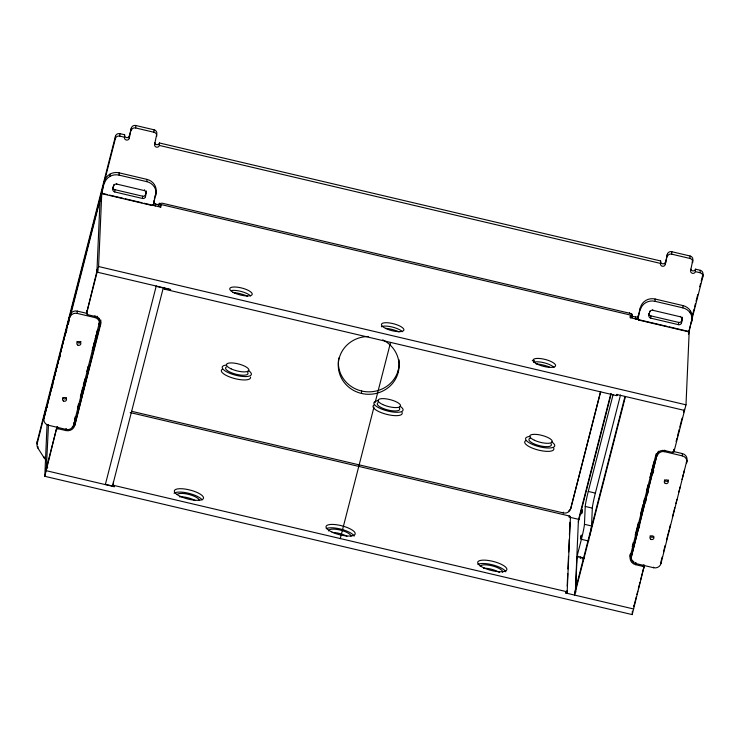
<?xml version="1.0" encoding="UTF-8"?>
<svg xmlns="http://www.w3.org/2000/svg" width="740" height="740" viewBox="0 0 740 740"><rect width="100%" height="100%" fill="white"/><g stroke="black" fill="none" stroke-linecap="round" stroke-linejoin="round"><path stroke-width="1.11" d="M582.482 510.036L581.538 513.875L582.454 509.98M46.324 459.947A6.087 5.781 2.5 0 1 44.215 457.968L37.888 448.061A6.087 5.781 2.5 0 1 37.176 443.686L37.277 441.234L115.477 136.188A3.654 3.469 2.5 0 1 119.889 133.653L124.616 134.763A2.433 2.312 2.5 0 0 126.401 137.566A2.433 2.312 2.5 0 0 129.343 135.883L131.359 128.029A3.654 3.469 2.5 0 1 135.762 125.495L154.087 129.815A3.654 3.469 2.5 0 1 156.769 134.014L154.651 144.319A2.433 2.312 2.5 0 0 156.436 147.121A2.433 2.312 2.5 0 0 159.378 145.438L660.515 263.421A2.433 2.312 2.5 0 0 662.3 266.224A2.433 2.312 2.5 0 0 665.241 264.532L667.36 254.227A3.654 3.469 2.5 0 1 671.772 251.693L690.087 256.003A3.654 3.469 2.5 0 1 692.77 260.203L690.651 270.516A2.433 2.312 2.5 0 0 692.446 273.319A2.433 2.312 2.5 0 0 695.378 271.626L700.105 272.746A3.654 3.469 2.5 0 1 702.797 276.945L688.431 332.963M37.888 448.061L37.953 446.525M98.744 317.923A6.087 5.781 2.5 0 1 99.465 322.289L73.556 425.223A6.087 5.781 2.5 0 1 66.212 429.44L48.479 425.26A6.087 5.781 2.5 0 1 44.011 418.257L69.912 315.332A6.087 5.781 2.5 0 1 77.265 311.114L87.237 313.464M37.176 443.686L46.102 408.24A6.087 5.781 2.5 0 1 47.046 406.269M44.215 457.968L44.261 456.885M644.253 564.953A1.221 1.156 2.5 0 1 644.29 565.61L632.219 614.598L44.798 476.301L47.055 424.538M48.017 402.68L48.109 400.386M48.489 424.547L46.241 470.696L114.201 486.698L114.487 485.57L567.173 591.806L570.466 516.613L569.837 516.122L130.157 412.559M44.798 476.301L56.869 427.313A1.221 1.156 2.5 0 1 57.424 426.601M56.777 429.589A1.221 1.156 2.5 0 1 58.238 428.747L58.303 427.322M44.011 418.257L69.912 315.332M58.238 428.747L65.925 430.56L65.999 428.849M66.212 429.44L66.239 428.867M69.81 317.617A6.087 5.781 2.5 0 1 77.163 313.399L77.265 311.114M73.556 425.223L73.593 424.362M73.63 423.65L73.658 422.938M65.925 430.56A7.298 6.938 2.5 0 0 74.74 425.5L100.64 322.575A7.298 6.938 2.5 0 0 100.779 319.976M74.74 425.5L100.548 324.851A7.298 6.938 2.5 0 0 95.173 316.452L87.496 314.639A1.221 1.156 2.5 0 1 86.599 313.242L97.236 269.86M87.496 314.639L87.524 314.075M70.864 314.158L102.065 192.141A1.221 1.156 2.5 0 0 102.444 193.288M99.364 324.573A6.087 5.781 2.5 0 0 94.886 317.571L94.979 315.573M98.022 271.238L96.968 270.6L100.048 199.994M98.096 270.045L97.273 269.554L97.134 272.135L170.672 289.451M86.599 313.242L98.577 266.529L101.778 193.269L107.411 194.592M102.046 192.52L104.442 181.272A12.164 11.553 2.5 0 1 119.14 172.836L146.918 179.376A12.164 11.553 2.5 0 1 155.863 193.381L153.458 204.629A1.221 1.156 2.5 0 1 151.987 205.47L102.943 193.926A1.221 1.156 2.5 0 1 102.046 192.52L102.065 192.141M100.548 324.851L100.64 322.575M109.844 176.435L109.936 174.159M114.728 191.938A2.433 2.312 2.5 0 1 112.942 189.144L113.035 186.859A2.433 2.312 2.5 0 0 114.83 189.662L114.728 191.938L142.506 198.477A2.433 2.312 2.5 0 0 145.438 196.794L146.4 191.29M49.515 395.53L115.375 138.648L115.477 136.188M112.942 189.144L113.849 184.639M113.803 185.777A2.433 2.312 2.5 0 1 116.744 184.084L116.754 183.807M115.375 138.648A3.654 3.469 2.5 0 1 119.778 136.114L119.889 133.653M104.349 183.548A12.164 11.553 2.5 0 1 119.038 175.112L119.14 172.836M131.359 128.029L129.241 138.343A2.433 2.312 2.5 0 1 126.299 140.026A2.433 2.312 2.5 0 1 124.505 137.224L124.616 134.763M114.487 485.57L113.322 484.95L113.47 481.5M129.241 138.343L129.343 135.883M131.248 130.49A3.654 3.469 2.5 0 1 135.661 127.955L135.762 125.495M142.506 198.477L142.598 196.202A2.433 2.312 2.5 0 0 145.54 194.518L146.4 191.151M146.307 193.427A2.433 2.312 2.5 0 0 144.513 190.624L144.55 189.773M145.438 196.794L145.54 194.518M155.761 195.656A12.164 11.553 2.5 0 0 146.816 181.651L146.918 179.376M156.658 136.465A3.654 3.469 2.5 0 0 153.976 132.266L154.087 129.815M154.651 144.319L154.679 143.56M153.458 204.629L153.476 204.249A1.221 1.156 2.5 0 1 152.819 205.017M153.846 201.225L153.763 203.13A2.433 2.312 2.5 0 0 155.548 205.924L155.631 204.027A2.433 2.312 2.5 0 1 153.846 201.225L153.976 200.734M159.378 145.438L159.479 142.977A2.433 2.312 2.5 0 1 154.688 142.506M160.284 207.043L160.358 205.147L155.631 204.027M666.888 326.312L630.101 317.654L630.212 314.99L160.987 204.518L160.867 207.181L144.143 203.241M361.49 393.449L361.592 390.988M398.222 372.359L398.333 369.898M131.59 411.283L563.334 512.94L563.371 512.173M567.182 591.769L566.868 592.953L566.988 590.613M567.192 586.062L567.737 573.528M567.941 568.977L568.487 556.452M568.681 551.892L569.226 539.368M569.43 534.817L569.976 522.283M563.334 512.94A6.087 5.781 2.5 0 0 570.688 508.722L600.445 392.015M584.267 558.589A2.433 0.749 14.4 0 1 582.491 557.951L578.273 556.415L577.986 557.534L576.793 557.609L575.341 592.721M578.273 556.415L577.08 556.517L575.554 591.436L576.072 591.88M610.75 393.985L578.43 520.054L576.812 557.257L581.409 539.312A12.164 0.74 -76.8 0 0 584.452 524.299L585.229 506.456A12.164 0.74 -76.8 0 1 588.272 491.443L613.118 394.513M589.836 535.399A12.164 0.74 -76.8 0 0 591.538 525.964L592.324 508.121A12.164 0.74 -76.8 0 1 595.358 493.108L620.499 395.068M631.405 313.483A3.654 3.469 2.5 0 1 632.293 316.674L632.256 317.432A3.654 3.469 2.5 0 0 629.574 313.233L629.601 312.474M630.684 317.793L630.767 315.897L635.503 317.007A2.433 2.312 2.5 0 0 638.435 315.323L640.452 307.47A12.164 11.553 2.5 0 1 655.15 299.034L682.918 305.574A12.164 11.553 2.5 0 1 691.863 319.569L688.45 334.452M635.503 317.007L635.42 318.903A2.433 2.312 2.5 0 0 638.352 317.22L638.435 315.323M689.292 330.836A1.221 1.156 2.5 0 0 689.476 330.447L689.467 330.826A1.221 1.156 2.5 0 1 687.996 331.668L638.944 320.115A1.221 1.156 2.5 0 1 638.047 318.718L638.352 317.22M638.944 320.115L638.962 319.736A1.221 1.156 2.5 0 1 638.065 318.339M638.047 318.718L640.452 307.47M644.188 567.895A1.221 1.156 2.5 0 0 643.301 566.489L635.614 564.685A7.298 6.938 2.5 0 1 630.249 556.286L630.351 554.001A7.298 6.938 2.5 0 0 633.829 561.688M673.548 451.502L682.41 453.592A6.087 5.781 2.5 0 1 686.877 460.595L660.977 563.519A6.087 5.781 2.5 0 1 653.633 567.737L635.901 563.566A6.087 5.781 2.5 0 1 631.433 556.563L657.333 453.639A6.087 5.781 2.5 0 1 658.655 451.215M632.219 614.598L632.367 611.148M635.614 564.685L635.697 562.835M635.901 563.566L635.938 562.705M650.728 318.135A2.433 2.312 2.5 0 1 648.943 315.332L649.026 313.344A2.433 2.312 2.5 0 0 650.83 315.86L650.728 318.135L678.506 324.675A2.433 2.312 2.5 0 0 681.448 322.992L682.41 317.349L681.448 322.992M648.943 315.332L649.84 311.114M649.803 311.966A2.433 2.312 2.5 0 1 652.745 310.282L652.773 309.718M643.301 566.489L643.365 564.925M640.35 309.746A12.164 11.553 2.5 0 1 655.048 301.31L655.15 299.034M660.515 263.421L660.626 260.961L159.479 142.977M630.249 556.286L656.121 453.925M665.241 264.532L667.36 254.227M631.433 556.563L657.333 453.639M653.633 567.737L653.66 567.164M667.258 256.678A3.654 3.469 2.5 0 1 671.661 254.153L671.772 251.693M657.231 455.914A6.087 5.781 2.5 0 1 664.585 451.696L664.64 450.272M656.047 455.637A7.298 6.938 2.5 0 1 664.871 450.577L664.881 450.29M660.977 563.519L661.042 562.095M664.871 450.577L672.549 452.381L672.577 451.816M678.506 324.675L678.608 322.4A2.433 2.312 2.5 0 0 681.549 320.707M672.549 452.381A1.221 1.156 2.5 0 0 674.02 451.539L674.121 449.263M682.308 319.625A2.433 2.312 2.5 0 0 680.523 316.822L680.541 316.396M691.761 321.845A12.164 11.553 2.5 0 0 682.826 307.849L682.918 305.574M692.668 262.663A3.654 3.469 2.5 0 0 689.985 258.464L690.087 256.003M686.785 462.87A6.087 5.781 2.5 0 0 682.308 455.868L682.41 453.592M687.996 331.668L688.015 331.289A1.221 1.156 2.5 0 0 688.931 331.159M674.02 451.539L685.999 404.826L689.19 331.566L669.062 326.821M690.337 313.103L690.438 310.828M695.378 271.626L695.489 269.175A2.433 2.312 2.5 0 1 690.762 269.147M700.105 272.746L700.216 270.285L695.489 269.175M702.797 276.945L702.898 274.485A3.654 3.469 2.5 0 0 700.216 270.285M566.886 592.925L565.693 592.99L565.98 591.87M51.994 387.769L52.845 384.43M59.422 358.771L60.282 355.422M65.999 333.12L66.859 329.772M68.293 324.194L69.153 320.846M96.968 270.6L97.255 269.517M46.333 468.42L56.869 427.313M74.463 419.793L75.276 416.648M77.422 408.267L78.496 404.068M80.383 396.733L81.456 392.533M81.724 391.488L82.797 387.298M83.333 385.198L84.952 378.908M86.83 371.572L88.171 366.328M92.204 350.603L94.627 341.168M95.164 339.068L96.237 334.878M96.505 333.823L97.578 329.633M98.919 324.388L99.465 322.289M154.346 199.263L154.725 197.793M154.975 196.812L155.483 194.851M155.733 193.871L155.863 193.381M160.506 206.395L160.987 204.518M105.33 484.608L156.233 286.047M113.322 484.913L113.044 486.106L114.201 486.698M164.807 289.257C165.547 286.241 161.995 288.72 164.807 289.257L616.309 395.558C618.853 396.233 617.058 392.524 616.309 395.558M340.233 538.72L373.978 407.102M375.115 402.643L390.563 342.407M570.688 508.722L600.695 391.654M569.005 517.075L569.301 515.947M570.466 516.613L570.17 517.695M578.347 521.959L611.24 393.652M576.793 557.636L577.08 556.517M580.067 558.025L580.354 556.905M581.187 557.211L580.521 558.163M582.223 559.005L582.491 557.951M624.986 396.474L574.656 592.805L574.554 595.08L625.457 396.52M692.27 262.173L692.77 260.203M632.228 546.666L633.301 542.476M635.188 535.131L636.529 529.896M636.798 528.841L638.407 522.551M640.562 514.161L641.635 509.971M641.904 508.926L642.977 504.726M643.523 502.636L644.596 498.436M646.473 491.101L648.083 484.811M649.97 477.466L651.311 472.231M651.579 471.177L652.652 466.986M652.921 465.941L654.003 461.742M635.651 535.834L635.947 534.706L636.77 535.02M692.298 315.832L694.018 309.126M694.592 306.887L695.452 303.539M696.026 301.3L697.746 294.594M699.744 286.778L700.604 283.42M701.178 281.191L702.898 274.485M638.842 528.304L639.693 524.956M645.419 502.645L646.27 499.296M647.704 493.728L648.564 490.38M652.846 473.646L653.707 470.298M633.773 606.337L633.782 605.394M633.755 606.717L636.317 596.718M636.89 594.498L637.741 591.168M638.315 588.938L640.017 582.278M640.59 580.058L644.29 565.61M676.11 441.484L676.971 438.154M677.535 435.934L679.246 429.265M679.81 427.045L682.095 418.156M683.52 412.606L684.37 409.266M661.079 561.244L662.152 557.044M663.493 551.799L665.112 545.51M666.453 540.274L667.526 536.074M667.795 535.029L669.145 529.784M669.413 528.739L670.486 524.549M672.364 517.205L674.788 507.77M675.861 503.579L676.934 499.38M678.821 492.045L680.162 486.8M682.04 479.465L684.463 470.029M686.341 462.685L686.877 460.595M135.661 127.955L153.976 132.266M671.661 254.153L689.985 258.464M119.778 136.114L124.505 137.224M119.038 175.112L146.816 181.651M655.048 301.31L682.826 307.849M116.744 184.084L144.513 190.624M652.745 310.282L680.523 316.822M114.83 189.662L142.598 196.202M650.83 315.86L678.608 322.4M629.574 313.233L162.708 203.315A3.654 3.469 2.5 0 0 158.304 205.85M109.576 195.101L123.025 198.265M125.19 198.783L141.969 202.732M98.577 266.529L685.999 404.826M616.596 394.439L684.555 410.441M156.159 286.334L163.253 287.999L112.499 485.995L105.404 484.33M165.029 288.415L170.598 289.729M77.163 313.399L94.886 317.571M664.585 451.696L682.308 455.868M588.272 491.443L595.358 493.108M585.229 506.456L592.324 508.121M570.188 517.352L579.096 519.443M584.452 524.299L591.538 525.964M581.409 539.312L588.504 540.977A12.164 0.74 -76.8 0 0 588.763 539.96M565.693 592.99L633.653 608.992M47.702 467.55L46.639 466.949M46.981 468.522L46.352 468.069M230.778 290.644A11.59 3.552 14.4 0 1 241.407 291.514A11.59 3.552 14.4 0 1 250.638 295.982M232.721 292.457A15.041 4.607 14.4 0 1 247.419 296.167M381.387 326.756A11.59 3.552 14.4 0 1 391.95 326.941A11.59 3.552 14.4 0 1 402.32 331.687M385.743 328.292A15.041 4.607 14.4 0 1 399.101 331.871M533.549 362.249A11.59 3.552 14.4 0 1 544.196 362.785A11.59 3.552 14.4 0 1 554.001 367.401M536.084 363.886A15.041 4.607 14.4 0 1 549.505 367.04M532.264 360.639A15.041 4.607 14.4 0 1 534.428 360.454M660.718 562.234A6.087 5.781 2.5 0 1 660.45 562.733M631.525 557.016A6.087 5.781 2.5 0 1 631.535 554.288M668.322 479.927A2.007 1.906 2.5 0 1 664.428 479.918M653.781 536.352A2.007 1.906 2.5 0 1 650.09 535.843M673.992 449.559A1.221 1.156 2.5 0 1 673.77 449.828M44.113 418.72A6.087 5.781 2.5 0 1 44.113 415.982M97.06 316.202A6.087 5.781 2.5 0 1 97.541 316.554M80.938 341.464A2.007 1.906 2.5 0 1 76.969 341.427M66.517 397.732A2.007 1.906 2.5 0 1 62.724 397.732M74.842 423.215A7.298 6.938 2.5 0 1 72.168 427.091M86.913 311.938A1.221 1.156 2.5 0 1 86.7 310.957M99.743 201.502A1.221 1.156 2.5 0 1 101.103 200.633M99.761 201.123A1.221 1.156 2.5 0 1 101.121 200.253M247.66 372.322A11.59 3.552 14.4 0 1 236.088 374.246A11.59 3.552 14.4 0 1 226.385 366.966M250.508 377.132A15.041 4.607 14.4 0 1 233.646 378.279A15.041 4.607 14.4 0 1 222.426 369.204M248.27 370.481A15.041 4.607 14.4 0 1 246.235 376.558A15.041 4.607 14.4 0 1 225.978 371.452A15.041 4.607 14.4 0 1 226.607 365.014M399.341 408.027A11.59 3.552 14.4 0 1 387.769 409.96A11.59 3.552 14.4 0 1 378.066 402.68M402.024 412.374A15.041 4.607 14.4 0 1 385.993 414.178A15.041 4.607 14.4 0 1 374.107 404.919M399.952 406.186A15.041 4.607 14.4 0 1 397.917 412.273A15.041 4.607 14.4 0 1 377.659 407.167A15.041 4.607 14.4 0 1 378.288 400.729M551.023 443.741A11.59 3.552 14.4 0 1 538.887 445.526A11.59 3.552 14.4 0 1 530.229 438.173M553.696 448.079A15.041 4.607 14.4 0 1 537.675 449.892A15.041 4.607 14.4 0 1 525.788 440.624M551.633 441.9A15.041 4.607 14.4 0 1 549.598 447.987A15.041 4.607 14.4 0 1 529.341 442.871A15.041 4.607 14.4 0 1 529.97 436.434M382.765 339.854A30.414 28.888 2.5 0 1 388.898 387.066A30.414 28.888 2.5 0 1 340.28 375.624A30.414 28.888 2.5 0 1 368.548 336.506M46.065 408.998A6.087 5.781 2.5 0 1 47.009 407.028M51.652 388.158A6.087 5.781 2.5 0 1 51.819 386.558L51.856 385.799A6.087 5.781 2.5 0 0 51.735 387.964M37.389 444.324A6.087 5.781 2.5 0 1 37.277 441.234M398.99 359.733A30.414 28.888 2.5 0 1 367.993 391.83A30.414 28.888 2.5 0 1 338.8 357.984M570.716 507.954A6.087 5.781 2.5 0 1 568.487 511.183M665.352 262.071A2.433 2.312 2.5 0 1 662.411 263.764A2.433 2.312 2.5 0 1 660.626 260.961M158.332 205.091A3.654 3.469 2.5 0 1 159.674 203.149M480.223 566.341A11.59 3.552 14.4 0 1 492.59 565.943A11.59 3.552 14.4 0 1 502.617 572.27M483.59 568.2A11.59 3.552 14.4 0 1 499.398 572.455M477.911 564.38A15.041 4.607 14.4 0 1 493.043 564.971A15.041 4.607 14.4 0 1 505.827 571.835M328.486 530.95A11.59 3.552 14.4 0 1 339.901 529.979A11.59 3.552 14.4 0 1 351 536.25M332.852 532.486A11.59 3.552 14.4 0 1 346.949 536.278M326.229 528.674A15.041 4.607 14.4 0 1 341.362 529.257A15.041 4.607 14.4 0 1 354.146 536.13M177.017 494.625A11.59 3.552 14.4 0 1 189.246 494.533A11.59 3.552 14.4 0 1 199.319 500.536M179.348 496.818A11.59 3.552 14.4 0 1 195.268 500.573M174.067 493.293A15.041 4.607 14.4 0 1 188.265 493.191A15.041 4.607 14.4 0 1 202.159 499.907M580.438 538.84L581.381 535.038L580.447 538.776M234.367 292.911A11.59 3.552 14.4 0 0 252.174 294.446A11.59 3.552 14.4 0 0 236.384 287.083A11.59 3.552 14.4 0 0 234.367 292.911M386.049 328.615A11.59 3.552 14.4 0 0 403.855 330.151A11.59 3.552 14.4 0 0 388.065 322.797A11.59 3.552 14.4 0 0 386.049 328.615M537.721 364.33A11.59 3.552 14.4 0 0 555.537 365.865A11.59 3.552 14.4 0 0 539.747 358.502A11.59 3.552 14.4 0 0 537.721 364.33M665.177 483.34A2.007 1.906 2.5 0 0 668.276 481.86A2.007 1.906 2.5 0 0 665.371 480.047A2.007 1.906 2.5 0 0 665.177 483.34M650.839 539.275A2.007 1.906 2.5 0 0 653.938 537.795A2.007 1.906 2.5 0 0 651.034 535.973A2.007 1.906 2.5 0 0 650.839 539.275M77.756 345.043A2.007 1.906 2.5 0 0 80.864 343.564A2.007 1.906 2.5 0 0 77.95 341.741A2.007 1.906 2.5 0 0 77.756 345.043M63.418 400.978A2.007 1.906 2.5 0 0 66.526 399.498A2.007 1.906 2.5 0 0 63.612 397.676A2.007 1.906 2.5 0 0 63.418 400.978M231.047 368.825A11.59 3.552 14.4 0 0 248.862 370.361A11.59 3.552 14.4 0 0 233.072 363.007A11.59 3.552 14.4 0 0 231.047 368.825M382.728 404.539A11.59 3.552 14.4 0 0 400.543 406.075A11.59 3.552 14.4 0 0 384.754 398.712A11.59 3.552 14.4 0 0 382.728 404.539M534.409 440.254A11.59 3.552 14.4 0 0 552.216 441.789A11.59 3.552 14.4 0 0 536.435 434.426A11.59 3.552 14.4 0 0 534.409 440.254M483.701 567.802A15.041 4.607 14.4 0 0 506.817 569.791A15.041 4.607 14.4 0 0 486.328 560.245A15.041 4.607 14.4 0 0 483.701 567.802M332.019 532.088A15.041 4.607 14.4 0 0 355.135 534.077A15.041 4.607 14.4 0 0 334.647 524.53A15.041 4.607 14.4 0 0 332.019 532.088M180.347 496.374A15.041 4.607 14.4 0 0 203.454 498.372A15.041 4.607 14.4 0 0 182.974 488.816A15.041 4.607 14.4 0 0 180.347 496.374"/></g></svg>
